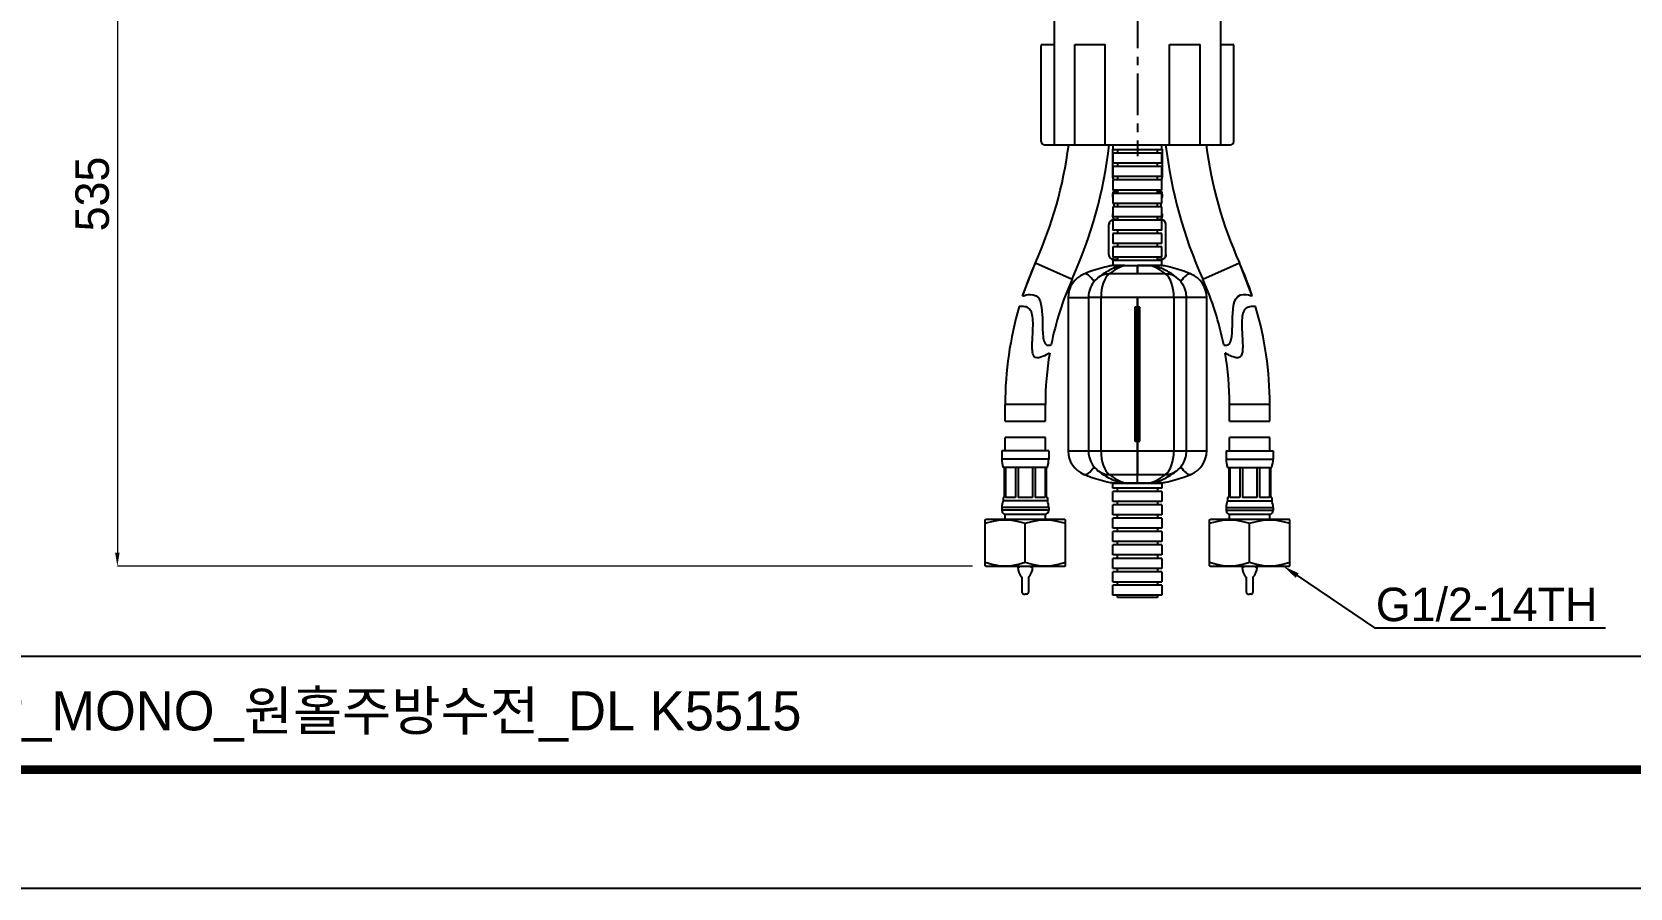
# Model space of a CAD drawing. Extents: x 0 to 1128, y 0 to 827.
# Drawn here: x 393.7 to 870.9, y 0 to 255.7 of the extents above; entities that cross this region are included whole.
import ezdxf
from ezdxf import colors
from ezdxf.entities.mleader import LeaderData, LeaderLine
from ezdxf.math import Vec2, Vec3

# ---------------------------------------------------------------- set-up
doc = ezdxf.new("R2010")
doc.units = 0
doc.header["$LTSCALE"] = 10
doc.header["$MEASUREMENT"] = 0
doc.header["$PDMODE"] = 3
doc.header["$PDSIZE"] = -10
doc.linetypes.add('CENTER', pattern=[2, 1.25, -0.25, 0.25, -0.25])
doc.layers.get('0').update_dxf_attribs({"linetype": 'CONTINUOUS'})
doc.layers.get('DEFPOINTS').update_dxf_attribs({"linetype": 'CONTINUOUS'})
for name, color, linetype in [('1', 7, 'CONTINUOUS'), ('DEF_LAYER_ASSEM_MEMBER', 7, 'CONTINUOUS'), ('Layer3', 2, 'CONTINUOUS')]:
    doc.layers.add(name, color=color, linetype=linetype)
doc.layers.add('외형선', color=3, linetype='CONTINUOUS', lineweight=35)
doc.styles.add('Daelim Dimension', font='')
doc.styles.get("Standard").update_dxf_attribs({"font": ''})
doc.styles.get('Daelim Dimension').set_extended_font_data('나눔고딕')
doc.styles.get('Standard').set_extended_font_data('GulimChe')
doc.dimstyles.new('DEFAULT', dxfattribs={"dimscale": 2, "dimtxt": 2, "dimasz": 2, "dimexe": 0, "dimexo": 2, "dimgap": 1, "dimtad": 1, "dimdec": 0, "dimzin": 9, "dimdsep": 46, "dimtxsty": 'Daelim Dimension', "dimcen": 0.5, "dimclrd": 5, "dimclre": 5, "dimclrt": 256, "dimadec": 1, "dimazin": 0, "dimtfac": 1, "dimtdec": 0, "dimtix": 1, "dimtmove": 0, "dimatfit": 3, "dimfxl": 1, "dimtolj": 1, "dimtzin": 1, "dimlwd": 9, "dimlwe": 9, "dimarcsym": 0})

# ---------------------------------------------------------------- blocks, each defined once
blk = doc.blocks.new('*D9')
at = {"color": 5, "lineweight": 9, "ltscale": 0.5, "transparency": 16777216}
for p, q in [((693.81, 318.45), (419.24, 318.45)), ((419.24, 314.45), (419.24, 100.13)), ((674.53, 96.13), (419.24, 96.13))]:
    blk.add_line(p, q, dxfattribs=at)
at = {"color": 5, "ltscale": 0.5, "transparency": 16777216}
for points in [[(418.58, 314.45), (419.91, 314.45), (419.24, 318.45)], [(418.58, 100.13), (419.91, 100.13), (419.24, 96.13)]]:
    blk.add_solid(points, dxfattribs=at)
at = {"layer": 'DEFPOINTS', "color": 0, "ltscale": 0.5, "transparency": 16777216}
for p in [(697.81, 318.45), (419.24, 96.13), (678.53, 96.13)]:
    blk.add_point(p, dxfattribs=at)
at = {"color": 7, "ltscale": 0.5, "transparency": 16777216, "insert": (411.79, 207.29), "char_height": 10, "attachment_point": 5, "rotation": 90, "style": 'Daelim Dimension'}
blk.add_mtext('\\A1;535', dxfattribs=at)

msp = doc.modelspace()

# ---------------------------------------------------------------- linework, layer by layer
at = {"color": 0}
for p, q in [((705.13, 221.95), (705.13, 251.95)), ((714.22, 221.95), (714.22, 251.95)), ((733.39, 221.95), (733.39, 251.95)), ((742.49, 221.95), (742.49, 251.95))]:
    msp.add_line(p, q, dxfattribs=at)
at = {"color": 7, "linetype": 'Continuous'}
for p, q in [((684.31, 139.41), (696.31, 139.41)), ((751.31, 139.41), (763.31, 139.41)), ((696.31, 134.53), (684.31, 134.53)), ((763.31, 134.53), (751.31, 134.53)), ((688.11, 95.81), (688.31, 95.81)), ((692.51, 95.81), (692.31, 95.81)), ((755.11, 95.81), (755.31, 95.81)), ((759.51, 95.81), (759.31, 95.81)), ((689.31, 92.81), (689.31, 88.41)), ((691.31, 92.81), (691.31, 88.41)), ((756.31, 92.81), (756.31, 88.41)), ((758.31, 92.81), (758.31, 88.41)), ((689.91, 87.81), (690.31, 87.81)), ((690.71, 87.81), (690.31, 87.81)), ((756.91, 87.81), (757.31, 87.81)), ((757.71, 87.81), (757.31, 87.81))]:
    msp.add_line(p, q, dxfattribs=at)
at = {"ltscale": 0.5}
for p, q in [((716.51, 91.47), (731.11, 91.47)), ((729.81, 86.74), (717.81, 86.74))]:
    msp.add_line(p, q, dxfattribs=at)
at = {"color": 5}
msp.add_line((18.14, 69.28), (926.74, 69.28), dxfattribs=at)
at = {"ltscale": 0.5}
msp.add_lwpolyline([(0, 0), (1128.4, 0), (1128.4, 826.8), (0, 826.8)], close=True, dxfattribs=at)
at = {"color": 5, "linetype": 'ByBlock', "lineweight": 200, "const_width": 2.6}
msp.add_lwpolyline([(18.14, 35.4), (1110.14, 35.4), (1110.14, 807.6), (18.14, 807.6)], close=True, dxfattribs=at)
at = {"color": 7, "linetype": 'Continuous'}
for centre, radius, start, end in [((692.46, 95.81), 4.35, 180, 223.6028), ((688.31, 96.21), 0.4, 270, 0), ((688.16, 95.81), 4.35, 316.3972, 0), ((692.31, 96.21), 0.4, 180, 270), ((759.46, 95.81), 4.35, 180, 223.6028), ((755.31, 96.21), 0.4, 270, 0), ((755.16, 95.81), 4.35, 316.3972, 0), ((759.31, 96.21), 0.4, 180, 270), ((689.91, 88.41), 0.6, 180, 270), ((690.71, 88.41), 0.6, 270, 0), ((756.91, 88.41), 0.6, 180, 270), ((757.71, 88.41), 0.6, 270, 0)]:
    msp.add_arc(centre, radius, start, end, dxfattribs=at)
at = {"layer": '1', "color": 7, "linetype": 'Continuous'}
for p, q in [((716.33, 220.66), (716.33, 212.66)), ((716.33, 220.66), (716.51, 220.66)), ((716.51, 221.95), (716.51, 220.47)), ((731.11, 220.47), (716.51, 220.47)), ((717.81, 220.47), (717.81, 219.47)), ((729.81, 219.47), (729.81, 220.47)), ((731.11, 220.47), (731.11, 221.95)), ((731.11, 220.66), (731.33, 220.66)), ((731.33, 212.66), (731.33, 220.66)), ((716.51, 219.47), (716.51, 216.47)), ((731.11, 219.47), (716.51, 219.47)), ((731.11, 216.47), (716.51, 216.47)), ((716.51, 215.47), (716.51, 212.47)), ((731.11, 215.47), (716.51, 215.47)), ((717.81, 216.47), (717.81, 215.47)), ((729.81, 215.47), (729.81, 216.47)), ((731.11, 216.47), (731.11, 219.47)), ((731.11, 212.47), (731.11, 215.47)), ((716.33, 212.66), (716.51, 212.66)), ((731.11, 212.47), (716.51, 212.47)), ((716.51, 211.47), (716.51, 208.47)), ((731.11, 211.47), (716.51, 211.47)), ((717.81, 212.47), (717.81, 211.47)), ((729.81, 211.47), (729.81, 212.47)), ((731.11, 212.66), (731.33, 212.66)), ((731.11, 208.47), (731.11, 211.47)), ((731.11, 208.47), (716.51, 208.47)), ((716.51, 207.47), (716.51, 204.47)), ((731.11, 207.47), (716.51, 207.47)), ((716.76, 208.47), (716.76, 208.08)), ((716.76, 208.08), (717.81, 208.08)), ((717.81, 208.47), (717.81, 207.47)), ((729.81, 207.47), (729.81, 208.47)), ((729.81, 208.08), (730.89, 208.08)), ((730.89, 208.08), (730.89, 208.47)), ((731.11, 204.47), (731.11, 207.47)), ((731.11, 204.47), (716.51, 204.47)), ((716.51, 203.47), (716.51, 200.47)), ((731.11, 203.47), (716.51, 203.47)), ((731.11, 200.47), (716.51, 200.47)), ((716.76, 204.47), (716.76, 203.47)), ((717.81, 204.47), (717.81, 203.47)), ((717.81, 200.47), (717.81, 199.47)), ((729.81, 203.47), (729.81, 204.47)), ((729.81, 199.47), (729.81, 200.47)), ((730.89, 203.47), (730.89, 204.47)), ((731.11, 200.47), (731.11, 203.47)), ((715.31, 198.19), (715.33, 198.19)), ((716.51, 199.47), (716.51, 196.47)), ((731.11, 199.47), (716.51, 199.47)), ((731.11, 196.47), (716.51, 196.47)), ((717.81, 199.66), (716.81, 199.66)), ((717.81, 196.47), (717.81, 195.47)), ((730.81, 199.66), (729.81, 199.66)), ((729.81, 195.47), (729.81, 196.47)), ((731.11, 196.47), (731.11, 199.47)), ((732.28, 189.16), (732.28, 198.19)), ((732.28, 198.19), (732.28, 198.19)), ((716.51, 195.47), (716.51, 192.47)), ((731.11, 195.47), (716.51, 195.47)), ((731.11, 192.47), (716.51, 192.47)), ((716.51, 191.47), (716.51, 188.47)), ((731.11, 191.47), (716.51, 191.47)), ((717.81, 192.47), (717.81, 191.47)), ((729.81, 191.47), (729.81, 192.47)), ((731.11, 192.47), (731.11, 195.47)), ((731.11, 188.47), (731.11, 191.47)), ((715.33, 189.16), (715.31, 189.16)), ((731.11, 188.47), (716.51, 188.47)), ((716.51, 187.47), (716.51, 185.94)), ((731.11, 187.47), (716.51, 187.47)), ((717.81, 187.66), (716.83, 187.66)), ((717.81, 188.47), (717.81, 187.47)), ((729.81, 187.47), (729.81, 188.47)), ((730.78, 187.66), (729.81, 187.66)), ((731.11, 185.97), (731.11, 187.47)), ((732.28, 189.16), (732.28, 189.16)), ((723.81, 183.45), (715.38, 183.45)), ((716.48, 185.97), (716.51, 185.97)), ((716.75, 185.97), (716.51, 185.97)), ((720.01, 185.97), (716.75, 185.97)), ((719.21, 185.97), (716.75, 185.97)), ((720.01, 185.97), (723.81, 185.97)), ((720.02, 185.97), (723.81, 185.97)), ((727.6, 185.97), (723.81, 185.97)), ((723.81, 183.45), (723.81, 185.97)), ((723.81, 185.97), (723.81, 183.45)), ((723.81, 185.97), (727.6, 185.97)), ((732.23, 183.45), (723.81, 183.45)), ((730.47, 185.97), (727.6, 185.97)), ((730.86, 185.97), (727.6, 185.97)), ((731.11, 185.97), (730.86, 185.97)), ((730.86, 185.97), (731.11, 185.97)), ((703.13, 176.37), (703.13, 130.57)), ((703.13, 176.37), (709.18, 176.37)), ((709.18, 176.37), (709.18, 130.57)), ((712.94, 176.37), (709.18, 176.37)), ((712.94, 130.57), (712.94, 176.37)), ((723.81, 176.37), (712.94, 176.37)), ((723.05, 173.47), (723.05, 133.47)), ((723.51, 173.47), (723.05, 173.47)), ((723.51, 133.47), (723.51, 173.47)), ((723.51, 173.47), (723.81, 173.47)), ((723.81, 173.47), (723.81, 176.37)), ((723.81, 176.37), (723.81, 173.47)), ((734.68, 176.37), (723.81, 176.37)), ((723.81, 173.47), (723.81, 133.47)), ((723.81, 133.47), (723.81, 173.47)), ((724.11, 173.47), (723.81, 173.47)), ((724.11, 133.47), (724.11, 173.47)), ((724.56, 173.47), (724.11, 173.47)), ((724.56, 133.47), (724.56, 173.47)), ((734.68, 176.37), (734.68, 130.57)), ((738.43, 176.37), (734.68, 176.37)), ((738.43, 130.57), (738.43, 176.37)), ((744.48, 176.37), (738.43, 176.37)), ((744.48, 130.57), (744.48, 176.37)), ((703.13, 130.57), (709.18, 130.57)), ((709.18, 130.57), (712.94, 130.57)), ((712.94, 130.57), (723.81, 130.57)), ((723.05, 133.47), (723.51, 133.47)), ((723.51, 133.47), (723.81, 133.47)), ((723.81, 130.57), (723.81, 133.47)), ((724.11, 133.47), (723.81, 133.47)), ((723.81, 133.47), (723.81, 130.57)), ((723.81, 130.57), (734.68, 130.57)), ((723.81, 130.57), (723.81, 123.5)), ((723.81, 123.5), (723.81, 130.57)), ((724.11, 133.47), (724.56, 133.47)), ((734.68, 130.57), (738.43, 130.57)), ((738.43, 130.57), (744.48, 130.57)), ((715.38, 123.5), (723.81, 123.5)), ((716.31, 120.97), (716.75, 120.97)), ((716.31, 120.97), (716.48, 120.97)), ((716.51, 119.47), (716.51, 121.01)), ((731.11, 119.47), (716.51, 119.47)), ((716.75, 120.97), (720.01, 120.97)), ((716.75, 120.97), (719.21, 120.97)), ((717.81, 118.47), (717.81, 119.47)), ((720.01, 120.97), (723.81, 120.97)), ((723.81, 120.97), (720.01, 120.97)), ((723.81, 123.5), (725.73, 123.5)), ((723.81, 120.97), (723.81, 123.5)), ((723.81, 120.97), (723.81, 123.5)), ((727.6, 120.97), (723.81, 120.97)), ((723.81, 120.97), (727.6, 120.97)), ((725.73, 123.5), (732.23, 123.5)), ((727.6, 120.97), (730.47, 120.97)), ((727.6, 120.97), (730.86, 120.97)), ((729.81, 119.47), (729.81, 118.47)), ((731.31, 120.97), (730.86, 120.97)), ((731.31, 120.97), (730.86, 120.97)), ((731.11, 120.97), (731.11, 119.47)), ((716.51, 115.47), (716.51, 118.47)), ((731.11, 118.47), (716.51, 118.47)), ((731.11, 115.47), (716.51, 115.47)), ((717.81, 114.47), (717.81, 115.47)), ((729.81, 115.47), (729.81, 114.47)), ((731.11, 118.47), (731.11, 115.47)), ((716.51, 111.47), (716.51, 114.47)), ((731.11, 114.47), (716.51, 114.47)), ((731.11, 111.47), (716.51, 111.47)), ((716.51, 107.47), (716.51, 110.47)), ((731.11, 110.47), (716.51, 110.47)), ((717.81, 110.47), (717.81, 111.47)), ((729.81, 111.47), (729.81, 110.47)), ((731.11, 114.47), (731.11, 111.47)), ((731.11, 110.47), (731.11, 107.47)), ((731.11, 107.47), (716.51, 107.47)), ((716.51, 103.47), (716.51, 106.47)), ((731.11, 106.47), (716.51, 106.47)), ((717.81, 106.47), (717.81, 107.47)), ((729.81, 107.47), (729.81, 106.47)), ((731.11, 106.47), (731.11, 103.47)), ((731.11, 103.47), (716.51, 103.47)), ((716.51, 99.47), (716.51, 102.47)), ((731.11, 102.47), (716.51, 102.47)), ((717.81, 102.47), (717.81, 103.47)), ((729.81, 103.47), (729.81, 102.47)), ((731.11, 102.47), (731.11, 99.47)), ((731.11, 99.47), (716.51, 99.47)), ((716.51, 95.47), (716.51, 98.47)), ((731.11, 98.47), (716.51, 98.47)), ((731.11, 95.47), (716.51, 95.47)), ((717.81, 98.47), (717.81, 99.47)), ((717.81, 94.47), (717.81, 95.47)), ((729.81, 99.47), (729.81, 98.47)), ((729.81, 95.47), (729.81, 94.47)), ((731.11, 98.47), (731.11, 95.47)), ((716.51, 91.47), (716.51, 94.47)), ((731.11, 94.47), (716.51, 94.47)), ((717.81, 90.47), (717.81, 91.47)), ((729.81, 91.47), (729.81, 90.47)), ((731.11, 94.47), (731.11, 91.47)), ((716.51, 87.47), (716.51, 90.47)), ((731.11, 90.47), (716.51, 90.47)), ((731.11, 87.47), (716.51, 87.47)), ((717.81, 86.74), (717.81, 87.47)), ((729.81, 87.47), (729.81, 86.74)), ((731.11, 90.47), (731.11, 87.47))]:
    msp.add_line(p, q, dxfattribs=at)
for centre, radius, start, end in [((718.32, 212.66), 2, 180, 216.3796), ((729.33, 212.66), 2, 323.6204, 0), ((718.18, 206.89), 1.85, 139.994, 205.4628), ((729.47, 206.89), 1.85, 331.7788, 40.006), ((717.5, 200.82), 1.17, 147.8506, 261.5151), ((730.15, 200.82), 1.17, 278.4849, 35.6731), ((716.81, 198.19), 1.47, 159.9499, 180), ((716.81, 198.19), 1.47, 90, 144.5708), ((730.81, 198.19), 1.47, 39.6428, 90), ((730.81, 198.19), 1.47, 35.4292, 90), ((730.81, 198.19), 1.47, 7.9035, 23.657), ((716.83, 189.16), 1.5, 180, 181.751), ((716.83, 189.16), 1.5, 219.302, 270), ((730.78, 189.16), 1.5, 270, 324.6577), ((730.78, 189.16), 1.5, 339.9657, 349.9438), ((710.73, 176.37), 7.6, 112.5536, 180), ((716.78, 176.37), 7.6, 127.6874, 166.5086), ((730.83, 176.37), 7.6, 13.4914, 52.3126), ((736.88, 176.37), 7.6, 0, 67.4464), ((710.73, 130.57), 7.6, 180, 247.4464), ((736.88, 130.57), 7.6, 292.5536, 0), ((716.78, 130.57), 7.6, 193.4914, 232.3126), ((730.83, 130.57), 7.6, 307.6874, 346.5086)]:
    msp.add_arc(centre, radius, start, end, dxfattribs=at)
for centre, major_axis, ratio, start_param, end_param in [((710.73, 176.37), (-2.91, 7.02), 0.316701, 5.324714, 6.283178), ((716.78, 176.37), (-4.65, 6.01), 0.803666, 5.727568, 6.28318), ((716.78, 176.37), (0, 7.6), 0.505573, 0.372351, 1.570796), ((723.81, 140.79), (0, -45.81), 0.505573, 3.306063, 3.513943), ((723.81, 140.79), (0, -45.81), 0.505573, 2.769242, 2.977122), ((730.83, 176.37), (-4.65, -6.01), 0.803666, 3.141597, 3.69721), ((730.83, 176.37), (0, 7.6), 0.505573, 4.712389, 5.910834), ((736.88, 176.37), (-2.91, -7.02), 0.316701, 3.272372, 4.100076), ((736.88, 176.37), (-2.91, -7.02), 0.316701, 3.141588, 3.272372), ((713.76, 176.37), (0, 5.95), 0.7688, 1.268286, 1.570796), ((733.86, 176.37), (0, 5.95), 0.7688, 4.712389, 5.014896), ((713.76, 130.57), (0, -5.95), 0.7688, 4.712389, 5.014887), ((716.78, 130.57), (0, -7.6), 0.505573, 4.712389, 5.910834), ((730.83, 130.57), (0, -7.6), 0.505573, 0.372353, 1.570796), ((733.86, 130.57), (0, 5.95), 0.7688, 4.409889, 4.712389), ((710.73, 130.57), (2.91, 7.02), 0.316701, 3.1416, 4.100062), ((716.78, 130.57), (4.65, 6.01), 0.803666, 3.141598, 3.69721), ((730.83, 130.57), (4.65, -6.01), 0.803666, 5.727568, 6.283181), ((736.88, 130.57), (2.91, -7.02), 0.316701, 5.324702, 6.152406), ((723.81, 166.16), (0, -45.81), 0.505573, 5.910834, 6.118715), ((723.81, 166.16), (0, -45.81), 0.505573, 0.16447, 0.372351), ((736.88, 130.57), (2.91, -7.02), 0.316701, 6.152406, 6.28319)]:
    msp.add_ellipse(centre, major_axis=major_axis, ratio=ratio, start_param=start_param, end_param=end_param, dxfattribs=at)
for points, degree in [([(715.31, 189.16), (715.31, 198.19)], 1), ([(732.28, 198.19), (732.28, 198.26), (732.27, 198.33), (732.26, 198.39)], 3), ([(732.25, 188.89), (732.27, 188.98), (732.28, 189.07), (732.28, 189.16)], 3), ([(716.61, 185.96), (716.65, 185.97), (716.7, 185.97), (716.75, 185.97)], 3), ([(716.75, 185.97), (716.71, 185.98), (716.67, 185.97), (716.63, 185.97)], 3), ([(716.75, 185.97), (717.05, 185.97), (717.5, 185.84), (718.04, 185.6)], 3), ([(718.44, 185.75), (718.9, 185.9), (719.43, 185.97), (720.01, 185.97)], 3), ([(719.21, 185.92), (718.94, 185.89), (718.68, 185.83), (718.44, 185.75)], 3), ([(720.02, 185.97), (719.75, 185.98), (719.48, 185.96), (719.22, 185.92)], 3), ([(729.18, 185.75), (728.72, 185.9), (728.19, 185.97), (727.6, 185.97)], 3), ([(727.6, 185.97), (728.19, 185.97), (728.71, 185.9), (729.17, 185.75)], 3), ([(730.47, 185.92), (730.22, 185.86), (729.91, 185.75), (729.57, 185.6)], 3), ([(730.86, 185.97), (730.73, 185.98), (730.6, 185.96), (730.47, 185.92)], 3), ([(731, 185.96), (730.96, 185.97), (730.91, 185.97), (730.86, 185.97)], 3), ([(730.86, 185.97), (730.91, 185.97), (730.96, 185.97), (731, 185.96)], 3), ([(716.61, 120.99), (716.65, 120.98), (716.7, 120.97), (716.75, 120.97)], 3), ([(716.63, 120.98), (716.67, 120.98), (716.71, 120.97), (716.75, 120.97)], 3), ([(716.75, 120.97), (717.05, 120.97), (717.5, 121.11), (718.04, 121.35)], 3), ([(718.44, 121.2), (718.9, 121.05), (719.43, 120.97), (720.01, 120.97)], 3), ([(719.22, 121.03), (719.48, 120.99), (719.75, 120.97), (720.01, 120.97)], 3), ([(729.18, 121.2), (728.72, 121.05), (728.19, 120.97), (727.6, 120.97)], 3), ([(730.47, 121.03), (730.22, 121.09), (729.91, 121.2), (729.57, 121.35)], 3), ([(730.47, 121.03), (730.6, 120.99), (730.73, 120.97), (730.86, 120.97)], 3), ([(731, 120.99), (730.96, 120.98), (730.91, 120.97), (730.86, 120.97)], 3), ([(730.86, 120.97), (730.91, 120.97), (730.96, 120.98), (731, 120.99)], 3)]:
    msp.add_open_spline(points, degree=degree, dxfattribs=at)
for points, knots in [([(715.33, 198.19), (715.33, 198.59), (715.5, 198.91), (715.85, 199.29), (716.05, 199.4), (716.64, 199.6), (717.04, 199.62), (717.56, 199.61), (717.68, 199.61), (717.81, 199.61)], [0, 0, 0, 0, 0.125, 0.125, 0.25, 0.25, 0.5, 0.5, 0.5780611, 0.5780611, 0.5780611, 0.5780611]), ([(732.28, 198.19), (732.28, 198.59), (732.11, 198.91), (731.76, 199.29), (731.56, 199.4), (730.98, 199.6), (730.58, 199.62), (730.05, 199.61), (729.93, 199.61), (729.81, 199.61)], [0, 0, 0, 0, 0.125, 0.125, 0.25, 0.25, 0.5, 0.5, 0.5780611, 0.5780611, 0.5780611, 0.5780611]), ([(717.81, 187.72), (717.68, 187.71), (717.55, 187.71), (717.03, 187.71), (716.63, 187.73), (716.04, 187.94), (715.85, 188.05), (715.5, 188.43), (715.33, 188.76), (715.33, 189.16)], [0.4211246, 0.4211246, 0.4211246, 0.4211246, 0.5, 0.5, 0.75, 0.75, 0.875, 0.875, 1, 1, 1, 1]), ([(732.28, 189.16), (732.28, 188.75), (732.11, 188.43), (731.76, 188.04), (731.56, 187.94), (730.98, 187.73), (730.58, 187.71), (730.06, 187.71), (729.93, 187.71), (729.81, 187.72)], [0, 0, 0, 0, 0.125, 0.125, 0.25, 0.25, 0.5, 0.5, 0.5781143, 0.5781143, 0.5781143, 0.5781143]), ([(716.62, 185.96), (716.21, 185.89), (714.88, 185.64), (712.65, 185.1), (710.11, 184.29), (708.49, 183.67), (707.77, 183.37)], [0, 0, 0, 0, 0.133544, 0.439612, 0.745762, 1, 1, 1, 1]), ([(718.59, 185.8), (718.18, 185.67), (717.19, 185.33), (715.65, 184.65), (713.98, 183.71), (712.81, 182.91), (712.2, 182.44), (712.1, 182.36)], [0, 0, 0, 0, 0.17281, 0.428745, 0.688425, 0.950135, 1, 1, 1, 1]), ([(735.51, 182.36), (735.18, 182.62), (734.28, 183.28), (732.77, 184.23), (731.01, 185.1), (729.74, 185.57), (729.1, 185.77), (729.03, 185.8)], [0, 0, 0, 0, 0.167849, 0.448748, 0.723467, 0.968195, 1, 1, 1, 1]), ([(739.85, 183.37), (739.34, 183.58), (737.95, 184.13), (735.63, 184.9), (733.18, 185.55), (731.63, 185.85), (730.99, 185.95)], [0, 0, 0, 0, 0.177853, 0.484581, 0.791187, 1, 1, 1, 1]), ([(712.1, 124.59), (712.43, 124.33), (713.33, 123.67), (714.84, 122.72), (716.61, 121.85), (717.87, 121.38), (718.51, 121.17), (718.59, 121.15)], [0, 0, 0, 0, 0.167849, 0.448748, 0.723467, 0.968195, 1, 1, 1, 1]), ([(729.03, 121.15), (729.43, 121.28), (730.42, 121.62), (731.96, 122.3), (733.63, 123.24), (734.8, 124.04), (735.42, 124.51), (735.51, 124.59)], [0, 0, 0, 0, 0.17281, 0.428745, 0.688425, 0.950135, 1, 1, 1, 1]), ([(707.77, 123.58), (708.27, 123.37), (709.66, 122.82), (711.98, 122.05), (714.43, 121.4), (715.99, 121.1), (716.62, 120.99)], [0, 0, 0, 0, 0.177854, 0.484582, 0.791188, 1, 1, 1, 1]), ([(730.99, 120.99), (731.4, 121.06), (732.73, 121.31), (734.96, 121.85), (737.51, 122.65), (739.12, 123.28), (739.85, 123.58)], [0, 0, 0, 0, 0.133545, 0.439613, 0.745763, 1, 1, 1, 1])]:
    msp.add_open_spline(points, degree=3, knots=knots, dxfattribs=at)
at = {"layer": 'DEF_LAYER_ASSEM_MEMBER', "color": 7, "linetype": 'Continuous'}
for p, q in [((689.51, 176.83), (693.35, 186.73)), ((758.1, 176.83), (754.26, 186.73)), ((752.51, 174.01), (752.77, 175.06)), ((692.49, 164.71), (692.53, 165.28)), ((695.58, 165.42), (695.63, 164.84)), ((755.08, 165.44), (755.11, 164.85)), ((684.31, 139.41), (684.31, 144.45)), ((696.31, 139.41), (696.31, 144.45)), ((751.31, 139.41), (751.31, 144.45)), ((763.31, 139.41), (763.31, 144.45)), ((684.31, 130.63), (684.31, 134.53)), ((696.31, 130.63), (696.31, 134.53)), ((751.31, 130.63), (751.31, 134.53)), ((763.31, 130.63), (763.31, 134.53)), ((697.31, 130.63), (683.31, 130.63)), ((683.31, 130.63), (683.31, 128.13)), ((697.31, 130.63), (697.31, 128.13)), ((750.31, 130.63), (764.31, 130.63)), ((750.31, 130.63), (750.31, 128.13)), ((764.31, 130.63), (764.31, 128.13)), ((696.91, 125.63), (683.71, 125.63)), ((684.06, 125.63), (684.06, 116.63)), ((684.38, 125.63), (684.38, 116.63)), ((687.39, 125.63), (687.39, 116.63)), ((688.19, 125.63), (688.19, 116.63)), ((692.43, 125.63), (692.43, 116.63)), ((693.23, 125.63), (693.23, 116.63)), ((696.22, 125.63), (696.22, 116.63)), ((696.56, 125.63), (696.56, 116.63)), ((750.71, 125.63), (763.91, 125.63)), ((751.06, 125.63), (751.06, 116.63)), ((751.39, 125.63), (751.39, 116.63)), ((754.38, 125.63), (754.38, 116.63)), ((755.19, 125.63), (755.19, 116.63)), ((759.43, 125.63), (759.43, 116.63)), ((760.22, 125.63), (760.22, 116.63)), ((763.23, 125.63), (763.23, 116.63)), ((763.56, 125.63), (763.56, 116.63)), ((684.06, 116.63), (683.71, 116.63)), ((683.71, 116.63), (683.71, 115.63)), ((696.91, 115.63), (683.71, 115.63)), ((687.39, 116.63), (684.38, 116.63)), ((692.43, 116.63), (688.19, 116.63)), ((696.22, 116.63), (693.23, 116.63)), ((696.91, 116.63), (696.56, 116.63)), ((696.91, 116.63), (696.91, 115.63)), ((751.06, 116.63), (750.71, 116.63)), ((750.71, 116.63), (750.71, 115.63)), ((750.71, 115.63), (763.91, 115.63)), ((754.38, 116.63), (751.39, 116.63)), ((759.43, 116.63), (755.19, 116.63)), ((763.23, 116.63), (760.22, 116.63)), ((763.91, 116.63), (763.56, 116.63)), ((763.91, 116.63), (763.91, 115.63)), ((678.31, 110), (678.53, 110.13)), ((678.31, 96.26), (678.31, 110)), ((678.53, 110.13), (702.08, 110.13)), ((683.31, 113.67), (683.31, 112.83)), ((684.31, 111.63), (696.31, 111.63)), ((684.31, 110.13), (684.31, 111.63)), ((696.31, 110.13), (696.31, 111.63)), ((697.31, 113.67), (697.31, 112.83)), ((702.31, 110), (702.08, 110.13)), ((702.31, 96.26), (702.31, 110)), ((745.31, 110), (745.53, 110.13)), ((745.31, 96.26), (745.31, 110)), ((745.53, 110.13), (769.08, 110.13)), ((750.31, 113.67), (750.31, 112.83)), ((751.31, 111.63), (763.31, 111.63)), ((751.31, 110.13), (751.31, 111.63)), ((763.31, 110.13), (763.31, 111.63)), ((764.31, 113.67), (764.31, 112.83)), ((769.31, 110), (769.08, 110.13)), ((769.31, 96.26), (769.31, 110)), ((690.31, 97.33), (690.31, 108.93)), ((757.31, 97.33), (757.31, 108.93)), ((678.31, 97.33), (680.37, 96.74)), ((678.53, 96.13), (678.31, 96.26)), ((678.53, 96.13), (702.08, 96.13)), ((700.24, 96.74), (702.31, 97.33)), ((702.08, 96.13), (702.31, 96.26)), ((745.31, 97.33), (747.37, 96.74)), ((745.53, 96.13), (745.31, 96.26)), ((745.53, 96.13), (769.08, 96.13)), ((767.24, 96.74), (769.31, 97.33)), ((769.08, 96.13), (769.31, 96.26))]:
    msp.add_line(p, q, dxfattribs=at)
at = {"layer": 'DEF_LAYER_ASSEM_MEMBER', "color": 9, "linetype": 'Continuous'}
for p, q in [((693.35, 186.73), (704.3, 181.82)), ((743.31, 181.82), (754.26, 186.73)), ((696.31, 144.45), (684.31, 144.45)), ((763.31, 144.45), (751.31, 144.45)), ((697.31, 128.13), (683.31, 128.13)), ((750.31, 128.13), (764.31, 128.13)), ((697.31, 113.67), (683.31, 113.67)), ((697.31, 112.83), (683.31, 112.83)), ((750.31, 113.67), (764.31, 113.67)), ((750.31, 112.83), (764.31, 112.83))]:
    msp.add_line(p, q, dxfattribs=at)
at = {"layer": 'DEF_LAYER_ASSEM_MEMBER', "color": 7, "linetype": 'Continuous'}
for points in [[(689.51, 176.83), (689.59, 176.85), (689.81, 176.92), (690.17, 177.02), (690.63, 177.13), (691.2, 177.23), (691.89, 177.29), (692.71, 177.22)], [(692.71, 177.22), (693.57, 176.9), (694.26, 176.28), (694.72, 175.42), (695.01, 174.43)], [(752.77, 175.06), (753.16, 175.98), (753.76, 176.71), (754.58, 177.14)], [(754.58, 177.14), (755.46, 177.28), (756.27, 177.25), (756.99, 177.13), (757.58, 176.98), (757.97, 176.87), (758.1, 176.83)], [(691.92, 172.51), (691.64, 172.88), (691.31, 173.17), (690.96, 173.39), (690.58, 173.54), (690.21, 173.63), (689.84, 173.69), (689.48, 173.71), (689.16, 173.71), (688.9, 173.69), (688.69, 173.67), (688.56, 173.66), (688.52, 173.66)], [(692.53, 165.28), (692.56, 165.89), (692.59, 166.54), (692.62, 167.23), (692.64, 167.97), (692.64, 168.73), (692.62, 169.46), (692.58, 170.1), (692.51, 170.66), (692.42, 171.16), (692.3, 171.62), (692.14, 172.08), (691.92, 172.51)], [(695.01, 174.43), (695.2, 173.39), (695.31, 172.32), (695.38, 171.26), (695.42, 170.23), (695.44, 169.25), (695.46, 168.33), (695.48, 167.5), (695.5, 166.74), (695.53, 166.05), (695.58, 165.42)], [(752.06, 165.72), (752.11, 166.81), (752.15, 167.96), (752.17, 169.17), (752.2, 170.41), (752.25, 171.65), (752.35, 172.86), (752.51, 174.01)], [(755.69, 172.51), (755.48, 172.09), (755.31, 171.64), (755.2, 171.19), (755.11, 170.71), (755.04, 170.18), (755, 169.59), (754.97, 168.9), (754.97, 168.17), (754.98, 167.43), (755.01, 166.73), (755.04, 166.07), (755.08, 165.44)], [(759.09, 173.66), (759.05, 173.66), (758.92, 173.67), (758.72, 173.69), (758.45, 173.71), (758.13, 173.71), (757.78, 173.69), (757.4, 173.63), (757.02, 173.53), (756.65, 173.38), (756.29, 173.16), (755.97, 172.87), (755.69, 172.51)], [(693.83, 158.34), (693.36, 158.46), (692.99, 158.74), (692.75, 159.15), (692.59, 159.6), (692.49, 160.08), (692.43, 160.56), (692.4, 161.04), (692.39, 161.5), (692.38, 161.97), (692.39, 162.47), (692.41, 163.01), (692.43, 163.58), (692.46, 164.14), (692.49, 164.71)], [(695.63, 164.84), (695.71, 164.3), (695.8, 163.83), (695.91, 163.41), (696.06, 163), (696.26, 162.63), (696.51, 162.35), (696.79, 162.18), (697.06, 162.1), (697.31, 162.09), (697.52, 162.1), (697.69, 162.13), (697.83, 162.16), (697.93, 162.19), (698, 162.21), (698.04, 162.22), (698.05, 162.23)], [(749.56, 162.23), (749.62, 162.21), (749.82, 162.16), (750.12, 162.1), (750.5, 162.1), (750.91, 162.22), (751.29, 162.54), (751.6, 163.1), (751.82, 163.84), (751.97, 164.73), (752.06, 165.72)], [(755.11, 164.85), (755.14, 164.28), (755.17, 163.72), (755.2, 163.16), (755.22, 162.6), (755.23, 162.05), (755.23, 161.54), (755.21, 161.04), (755.18, 160.59), (755.13, 160.19), (755.08, 159.84), (755, 159.53), (754.91, 159.25), (754.78, 158.98), (754.62, 158.74), (754.4, 158.54), (754.14, 158.41), (753.88, 158.35)], [(697.6, 159.77), (697.53, 159.73), (697.32, 159.62), (696.99, 159.44), (696.57, 159.22), (696.07, 158.98), (695.51, 158.73), (694.92, 158.52), (694.35, 158.38), (693.83, 158.34)], [(753.88, 158.35), (753.61, 158.34), (753.32, 158.37), (753.02, 158.42), (752.7, 158.51), (752.37, 158.63), (752.03, 158.76), (751.68, 158.92), (751.32, 159.09), (750.96, 159.27), (750.61, 159.45), (750.31, 159.61), (750.09, 159.73), (750.01, 159.77)], [(678.31, 108.93), (680.37, 109.52), (682.35, 109.88), (684.31, 110), (686.27, 109.88), (688.25, 109.52), (690.31, 108.93)], [(690.31, 108.93), (692.37, 109.52), (694.35, 109.88), (696.31, 110), (698.27, 109.88), (700.24, 109.52), (702.31, 108.93)], [(745.31, 108.93), (747.37, 109.52), (749.35, 109.88), (751.31, 110), (753.27, 109.88), (755.25, 109.52), (757.31, 108.93)], [(757.31, 108.93), (759.37, 109.52), (761.35, 109.88), (763.31, 110), (765.27, 109.88), (767.24, 109.52), (769.31, 108.93)], [(680.37, 96.74), (682.35, 96.38), (684.31, 96.26), (686.27, 96.38), (688.25, 96.74), (690.31, 97.33)], [(690.31, 97.33), (692.37, 96.74), (694.35, 96.38), (696.31, 96.26), (698.27, 96.38), (700.24, 96.74)], [(747.37, 96.74), (749.35, 96.38), (751.31, 96.26), (753.27, 96.38), (755.25, 96.74), (757.31, 97.33)], [(757.31, 97.33), (759.37, 96.74), (761.35, 96.38), (763.31, 96.26), (765.27, 96.38), (767.24, 96.74)]]:
    msp.add_lwpolyline(points, dxfattribs=at)
for centre, radius, start, end in [((579.12, 237.95), 125.19, 335.8523, 352.657), ((579.12, 237.95), 137.19, 335.8523, 353.3024), ((868.49, 237.95), 137.19, 186.6976, 204.1477), ((868.49, 237.95), 125.19, 187.343, 204.1477), ((787.68, 144.45), 103.37, 155.8523, 161.7435), ((659.94, 144.45), 103.37, 18.2565, 24.1477), ((787.68, 144.45), 91.37, 155.8523, 168.7769), ((659.94, 144.45), 91.37, 11.2231, 24.1477), ((787.68, 144.45), 103.37, 163.5855, 180), ((659.94, 144.45), 103.37, 0, 16.4145), ((787.68, 144.45), 91.37, 170.343, 180), ((659.94, 144.45), 91.37, 0, 9.657), ((691.31, 128.13), 8, 180, 198.1949), ((689.31, 128.13), 8, 341.8051, 0), ((758.31, 128.13), 8, 180, 198.1949), ((756.31, 128.13), 8, 341.8051, 0), ((688.31, 113.67), 5, 156.9261, 180), ((692.31, 113.67), 5, 0, 23.0739), ((755.31, 113.67), 5, 156.9261, 180), ((759.31, 113.67), 5, 0, 23.0739), ((684.51, 112.83), 1.2, 180, 260.7132), ((696.11, 112.83), 1.2, 279.2868, 0), ((751.51, 112.83), 1.2, 180, 260.7132), ((763.11, 112.83), 1.2, 279.2868, 0)]:
    msp.add_arc(centre, radius, start, end, dxfattribs=at)
at = {"layer": 'Layer3', "color": 1, "linetype": 'CENTER'}
msp.add_line((723.81, 303.3), (723.81, 218.58), dxfattribs=at)
msp.add_line((723.81, 303.3), (723.81, 218.58), dxfattribs=at)
at = {"layer": '외형선', "color": 0, "linetype": 'ByBlock', "lineweight": -2, "ltscale": 6}
for p, q in [((699.06, 221.95), (699.06, 282.65)), ((748.56, 282.65), (748.56, 221.95)), ((695.06, 222.95), (695.06, 251.65)), ((695.36, 251.95), (699.06, 251.95)), ((705.13, 251.95), (714.22, 251.95)), ((733.39, 251.95), (742.49, 251.95)), ((748.56, 251.95), (752.26, 251.95)), ((752.56, 222.95), (752.56, 251.65)), ((696.06, 221.95), (751.56, 221.95))]:
    msp.add_line(p, q, dxfattribs=at)
for centre, radius, start, end in [((695.36, 251.65), 0.3, 90, 180), ((698.76, 252.25), 0.3, 270, 0), ((748.86, 252.25), 0.3, 180, 270), ((752.26, 251.65), 0.3, 0, 90), ((696.06, 222.95), 1, 180, 270), ((751.56, 222.95), 1, 270, 0)]:
    msp.add_arc(centre, radius, start, end, dxfattribs=at)

# ---------------------------------------------------------------- texts
at = {"color": 2, "insert": (220.72, 58.8), "char_height": 11.7115, "width": 518.4179, "attachment_point": 1, "style": 'Daelim Dimension'}
msp.add_mtext('{\\fPretendard Variable SemiBold|b0|i0|c129|p2;대림바스(주)} Single lever_MONO_원홀주방수전_DL K5515', dxfattribs=at)

# ---------------------------------------------------------------- dimensions: what is measured, and where the dimension line sits
at = {"color": 5, "ltscale": 0.5}
dim = msp.add_linear_dim(base=(419.24, 96.13), p1=(697.81, 318.45), p2=(678.53, 96.13), angle=90, text='535', dimstyle='DEFAULT', override={"dimtxt": 5, "dimclrd": 5, "dimclre": 5, "dimclrt": 7}, dxfattribs=at)
dim.commit()
dim.dimension.update_dxf_attribs({"geometry": '*D9', "text_midpoint": (411.79, 207.29)})

# ---------------------------------------------------------------- leaders
at = {"ltscale": 0.5}
ml = msp.add_multileader_mtext('Standard', dxfattribs=at)
ml.set_content('{\\f나눔고딕|b0|i0|c129|p50;G1/2-14TH}', color=256)
ml.set_leader_properties(color=5)
ml.build(insert=Vec2(0, 0))
ml.multileader.update_dxf_attribs({"text_left_attachment_type": 6, "text_right_attachment_type": 6, "dogleg_length": 0.36, "arrow_head_size": 5})
ctx = ml.context
ctx.base_point, ctx.char_height, ctx.arrow_head_size, ctx.landing_gap_size, ctx.plane_origin = Vec3(794.9, 77.71), 10, 5, 0.09, Vec3(767.38, 95.05)
ctx.left_attachment, ctx.right_attachment = 6, 6
notes = []
notes.append((ctx, [(0, (1, 1, 0), (794.54, 77.71), (1, 0), 0.36, [(0, [(767.38, 96.13)], 0, [])])]))
ctx.mtext.insert, ctx.mtext.flow_direction = Vec3(794.99, 89.71), 5
for ctx, leaders in notes:
    for number, flags, end, landing, length, lines in leaders:
        leader = LeaderData()
        leader.index, (leader.has_last_leader_line, leader.has_dogleg_vector, leader.attachment_direction) = number, flags
        leader.last_leader_point, leader.dogleg_vector, leader.dogleg_length = Vec3(end), Vec3(landing), length
        for number, points, colour, breaks in lines:
            line = LeaderLine()
            line.index, line.vertices, line.color, line.breaks = number, Vec3.list(points), colors.encode_raw_color(colour), breaks
            leader.lines.append(line)
        ctx.leaders.append(leader)

doc.saveas('drawing.dxf')
